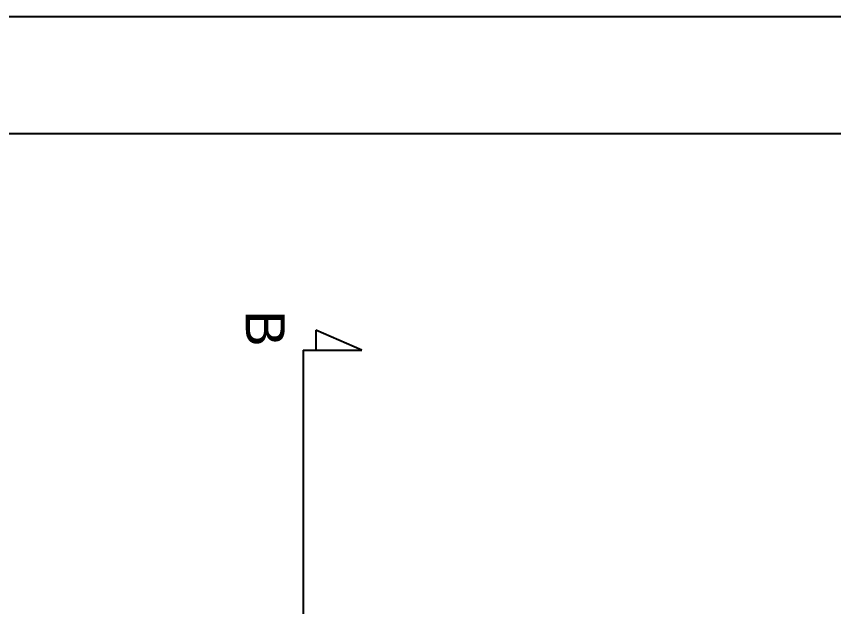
# Model space of a CAD drawing. Header units: millimetres. Extents: x 1251.1 to 1334.1, y 1577.6 to 1641.3.
# Drawn here: x 1292.6 to 1313.57, y 1621.2 to 1636.33 of the extents above; entities that cross this region are included whole.
import ezdxf

# ---------------------------------------------------------------- set-up
doc = ezdxf.new("R2010")
doc.units = ezdxf.units.MM
doc.linetypes.add('ACAD_ISO02W100', pattern=[15, 12, -3])
doc.layers.add('MURATURA', color=140, linetype='Continuous')
doc.styles.get("Standard").update_dxf_attribs({"font": 'Arial.ttf'})

msp = doc.modelspace()

# ---------------------------------------------------------------- linework, layer by layer
at = {"layer": 'MURATURA'}
for p, q in [((1251.079, 1636.333), (1334.125, 1636.333)), ((1254.079, 1633.333), (1331.125, 1633.333))]:
    msp.add_line(p, q, dxfattribs=at)
at = {"layer": 'MURATURA', "linetype": 'ACAD_ISO02W100'}
for p, q in [((1301.461, 1627.781), (1300.283, 1628.291)), ((1300.283, 1628.291), (1300.283, 1627.781)), ((1299.961, 1627.781), (1299.961, 1606.633)), ((1299.961, 1627.781), (1301.461, 1627.781))]:
    msp.add_line(p, q, dxfattribs=at)
at = {"layer": 'MURATURA', "linetype": 'ACAD_ISO02W100', "ltscale": 0.07}
msp.add_line((1299.961, 1627.781), (1299.961, 1606.633), dxfattribs=at)

# ---------------------------------------------------------------- texts
at = {"layer": 'MURATURA', "linetype": 'ACAD_ISO02W100', "insert": (1299.489, 1628.799), "char_height": 1, "attachment_point": 1, "rotation": 270}
msp.add_mtext_dynamic_manual_height_columns('B', width=3.42409, gutter_width=12.5, heights=[0], dxfattribs=at)

doc.saveas('drawing.dxf')
